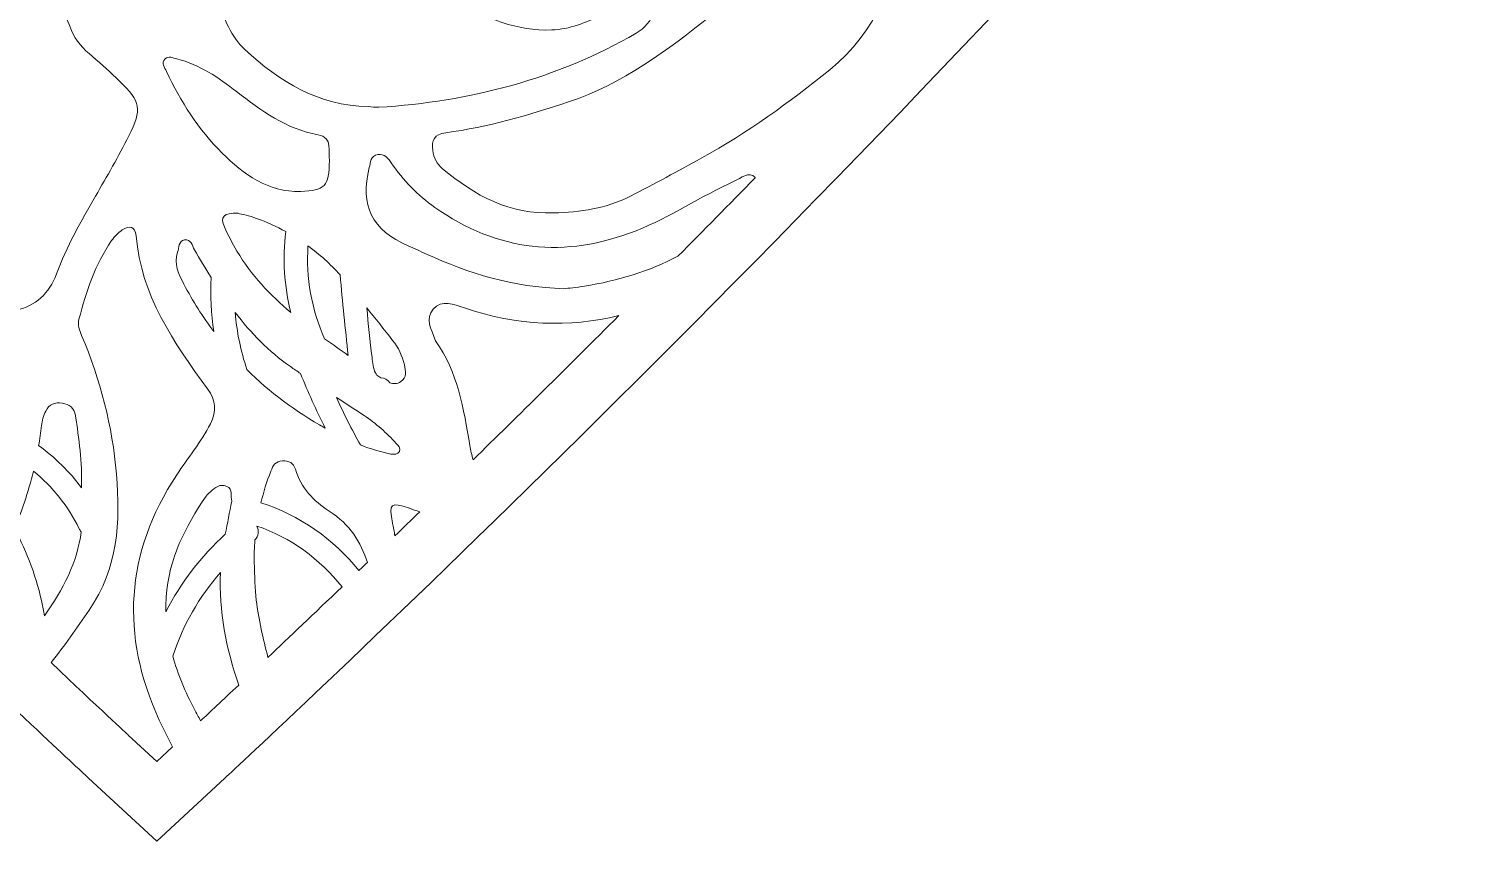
# Model space of a CAD drawing. Extents: x 16 to 8959, y -909 to -91.
# Drawn here: x 8464.4 to 8959.1, y -908.2 to -630.8 of the extents above; entities that cross this region are included whole.
import ezdxf

# ---------------------------------------------------------------- set-up
doc = ezdxf.new("R2010")
doc.units = 0
doc.header["$MEASUREMENT"] = 0
doc.layers.add('Layer 1', color=7, linetype='Continuous')

msp = doc.modelspace()

# ---------------------------------------------------------------- linework, layer by layer
at = {"layer": 'Layer 1', "lineweight": 0}
for points, knots in [([(8931.48, -226.33), (8913.85, -186.9), (8886.75, -153.49), (8853.11, -129.71), (8818.04, -104.91), (8777.53, -91.8), (8735.95, -91.8), (8688.05, -91.8), (8640.03, -109.39), (8597.06, -142.66), (8564.36, -167.98), (8534.49, -202.19), (8508, -244.61), (8481.52, -202.2), (8451.66, -168), (8418.95, -142.67), (8375.98, -109.4), (8327.95, -91.81), (8280.04, -91.8), (8238.47, -91.8), (8197.96, -104.91), (8162.9, -129.69), (8129.25, -153.47), (8102.15, -186.88), (8084.52, -226.31), (8063.14, -274.13), (8056.87, -327.84), (8066.41, -381.63), (8076.97, -441.15), (8105.77, -497.53), (8152, -549.22), (8195.97, -598.36), (8241.83, -646.84), (8284.96, -691.07), (8287.46, -693.95), (8290.06, -696.59), (8292.96, -699.25), (8397.22, -805.73), (8483.5, -885.58), (8484.74, -886.72), (8484.74, -886.72), (8508.01, -908.2), (8508.01, -908.2), (8508.01, -908.2), (8531.28, -886.71), (8531.28, -886.71), (8533.05, -885.08), (8710.13, -721.22), (8864.01, -549.22), (8910.24, -497.54), (8939.03, -441.16), (8949.59, -381.65), (8959.12, -327.86), (8952.86, -274.15), (8931.48, -226.33)], [0, 0, 0, 0, 1, 1, 1, 2, 2, 2, 3, 3, 3, 4, 4, 4, 5, 5, 5, 6, 6, 6, 7, 7, 7, 8, 8, 8, 9, 9, 9, 10, 10, 10, 11, 11, 11, 12, 12, 12, 13, 13, 13, 14, 14, 14, 15, 15, 15, 16, 16, 16, 17, 17, 17, 18, 18, 18, 18]), ([(8538.08, -637.87), (8533.39, -633.5), (8531.07, -627.13), (8528.53, -621.23), (8519.98, -601.32), (8518.18, -580.69), (8522.49, -559.51), (8522.77, -558.12), (8522.34, -555.92), (8524.48, -555.79), (8526.16, -555.69), (8526.36, -557.6), (8526.91, -558.82), (8537.43, -582.2), (8553.98, -598.77), (8579.13, -606.18), (8590.45, -609.51), (8601.03, -614.33), (8611.05, -621.09), (8620.29, -627.33), (8631.01, -631.53), (8642.89, -631.14), (8649.06, -630.93), (8654.34, -628.52), (8659.77, -626.25), (8664.74, -624.17), (8669.6, -621.81), (8675.06, -621.18), (8678.16, -620.82), (8678.87, -622.13), (8677.88, -624.81), (8676.69, -628.02), (8674.7, -630.53), (8671.69, -632.27), (8644.48, -647.97), (8614.95, -655.6), (8583.79, -657.56), (8582.59, -657.64), (8581.37, -657.42), (8580.15, -657.33), (8563.31, -656.96), (8549.89, -648.87), (8538.08, -637.87)], [0, 0, 0, 0, 1, 1, 1, 2, 2, 2, 3, 3, 3, 4, 4, 4, 5, 5, 5, 6, 6, 6, 7, 7, 7, 8, 8, 8, 9, 9, 9, 10, 10, 10, 11, 11, 11, 12, 12, 12, 13, 13, 13, 14, 14, 14, 14]), ([(8606.68, -666.24), (8621.04, -664.37), (8634.87, -660.27), (8648.59, -655.72), (8667.14, -649.58), (8682.37, -638.05), (8697.36, -626.12), (8708.13, -617.55), (8718.92, -609.1), (8732.02, -604.19), (8739.66, -601.33), (8745.69, -596.03), (8751.64, -590.65), (8752.8, -589.6), (8753.88, -588.42), (8755.18, -587.59), (8757.67, -586), (8760.32, -584.16), (8763.38, -585.99), (8766.6, -587.93), (8765.01, -590.92), (8764.52, -593.54), (8760.82, -613.33), (8753.73, -631.88), (8737.81, -644.74), (8724.09, -655.83), (8709.66, -666.3), (8694.08, -674.86), (8686, -679.29), (8677.93, -683.76), (8669.72, -687.92), (8661.5, -692.08), (8652.59, -693.47), (8643.48, -693.63), (8628.59, -694.24), (8616.55, -687.75), (8605.62, -678.55), (8603.7, -676.94), (8602.52, -674.84), (8602.22, -672.28), (8601.82, -668.84), (8602.68, -666.76), (8606.68, -666.24)], [0, 0, 0, 0, 1, 1, 1, 2, 2, 2, 3, 3, 3, 4, 4, 4, 5, 5, 5, 6, 6, 6, 7, 7, 7, 8, 8, 8, 9, 9, 9, 10, 10, 10, 11, 11, 11, 12, 12, 12, 13, 13, 13, 14, 14, 14, 14]), ([(8333.15, -711.56), (8352.35, -713.22), (8368.06, -704.11), (8383.06, -692.91), (8391.04, -686.96), (8398.05, -679.95), (8403.79, -671.76), (8404.92, -670.15), (8406.32, -668.92), (8408.08, -668.06), (8422.41, -661), (8431.61, -649.32), (8437.5, -634.85), (8441.11, -626), (8444.23, -616.94), (8447.57, -607.98), (8448.42, -605.7), (8449.14, -603.34), (8450.79, -601.47), (8453.91, -597.94), (8458.52, -598.06), (8460.84, -602.1), (8466.55, -612.02), (8474.97, -620.22), (8478.91, -631.3), (8480.16, -634.82), (8483.07, -637.65), (8486.04, -640.17), (8489.22, -642.86), (8492.32, -645.67), (8495.29, -648.59), (8502.57, -655.74), (8503.1, -658.12), (8498.47, -667.35), (8494.97, -674.34), (8491.03, -681.12), (8487.1, -687.89), (8482.11, -696.47), (8477.28, -705.13), (8473.77, -714.44), (8471.24, -721.14), (8466.81, -725.43), (8459.65, -726.96), (8435.09, -732.23), (8415.61, -745.27), (8400.87, -765.57), (8398.92, -768.25), (8396.73, -770.61), (8394.07, -772.17), (8375.3, -753.75), (8354.78, -733.38), (8333.15, -711.56)], [0, 0, 0, 0, 1, 1, 1, 2, 2, 2, 3, 3, 3, 4, 4, 4, 5, 5, 5, 6, 6, 6, 7, 7, 7, 8, 8, 8, 9, 9, 9, 10, 10, 10, 11, 11, 11, 12, 12, 12, 13, 13, 13, 14, 14, 14, 15, 15, 15, 16, 16, 16, 17, 17, 17, 17]), ([(8511.32, -645.31), (8510.7, -643.99), (8509.42, -642.45), (8510.89, -641.03), (8512.03, -639.94), (8513.53, -640.69), (8514.86, -641.02), (8522.66, -642.94), (8529.03, -647.44), (8535.28, -652.21), (8543.72, -658.63), (8552.11, -665.01), (8563.08, -666.92), (8568.4, -667.85), (8566.38, -672.96), (8566.95, -675.76), (8566.89, -684.59), (8565.38, -686.08), (8557.15, -686.3), (8545.92, -686.6), (8537.71, -680.5), (8530.31, -673.18), (8522.21, -665.17), (8516.18, -655.6), (8511.32, -645.31)], [0, 0, 0, 0, 1, 1, 1, 2, 2, 2, 3, 3, 3, 4, 4, 4, 5, 5, 5, 6, 6, 6, 7, 7, 7, 8, 8, 8, 8]), ([(8685.96, -708.44), (8676.21, -713.57), (8665.46, -716.81), (8654, -718.67), (8651.25, -719.12), (8648.48, -719.34), (8647.01, -719.52), (8629.62, -719.01), (8614.61, -714.29), (8600.08, -707.7), (8598.02, -706.77), (8595.98, -705.8), (8593.9, -704.91), (8581.49, -699.57), (8577.23, -691.13), (8580.58, -678.18), (8581.03, -676.45), (8580.99, -674.09), (8583.49, -673.74), (8585.68, -673.42), (8586.97, -674.89), (8588.09, -676.55), (8592.12, -682.52), (8597.1, -687.62), (8602.97, -691.76), (8624.42, -706.88), (8647.3, -709.31), (8671.71, -699.71), (8683.42, -695.1), (8693.78, -687.94), (8705.19, -682.81), (8707.41, -681.81), (8710.3, -679.22), (8712.27, -681.55), (8712.29, -681.58), (8712.31, -681.6), (8712.33, -681.63), (8703.4, -690.77), (8694.59, -699.72), (8685.96, -708.44)], [0, 0, 0, 0, 1, 1, 1, 2, 2, 2, 3, 3, 3, 4, 4, 4, 5, 5, 5, 6, 6, 6, 7, 7, 7, 8, 8, 8, 9, 9, 9, 10, 10, 10, 11, 11, 11, 12, 12, 12, 13, 13, 13, 13]), ([(8531.1, -698.42), (8529.5, -694.99), (8530.93, -693.52), (8535.75, -693.77), (8537.07, -694.12), (8539.64, -694.61), (8542.07, -695.49), (8545.58, -696.77), (8548.91, -698.29), (8552.07, -700.04), (8550.93, -709.22), (8551.53, -718.68), (8553.79, -727.68), (8546.7, -721.65), (8540.31, -714.91), (8535.4, -706.72), (8533.8, -704.05), (8532.41, -701.24), (8531.1, -698.42)], [0, 0, 0, 0, 1, 1, 1, 2, 2, 2, 3, 3, 3, 4, 4, 4, 5, 5, 5, 6, 6, 6, 6]), ([(8508.01, -880.98), (8508.01, -880.98), (8498.3, -872.02), (8498.3, -872.02), (8497.9, -871.65), (8488.3, -862.78), (8471.92, -847.26), (8476.49, -841.5), (8480.72, -835.47), (8484.91, -829.35), (8494.79, -814.92), (8495.62, -799.28), (8494.25, -782.88), (8492.87, -766.44), (8488.79, -750.69), (8482.35, -735.53), (8481.61, -733.77), (8480.95, -731.96), (8481.46, -729.96), (8483.88, -720.47), (8486.94, -711.24), (8492.58, -703.11), (8493.55, -701.71), (8494.82, -700.4), (8496.22, -699.44), (8498.6, -697.81), (8500.71, -698.1), (8500.98, -701.43), (8502.66, -721.86), (8513.79, -737.91), (8525.32, -753.7), (8528.3, -757.8), (8528.55, -761.3), (8526.31, -765.7), (8523.12, -771.95), (8518.64, -777.3), (8514.82, -783.11), (8497.21, -809.94), (8495.58, -837.9), (8508.85, -866.88), (8510.27, -869.99), (8511.8, -873.02), (8513.39, -876.01), (8513.39, -876.01), (8508.01, -880.98), (8508.01, -880.98)], [0, 0, 0, 0, 1, 1, 1, 2, 2, 2, 3, 3, 3, 4, 4, 4, 5, 5, 5, 6, 6, 6, 7, 7, 7, 8, 8, 8, 9, 9, 9, 10, 10, 10, 11, 11, 11, 12, 12, 12, 13, 13, 13, 14, 14, 14, 15, 15, 15, 15]), ([(8527.5, -734.2), (8523.73, -729.16), (8520.32, -723.77), (8517.29, -718), (8515.51, -714.63), (8513.78, -711.13), (8515.1, -707.08), (8515.61, -705.48), (8515.41, -703.22), (8517.5, -702.86), (8519.73, -702.47), (8520.09, -704.81), (8520.89, -706.21), (8522.73, -709.4), (8524.59, -712.55), (8526.53, -715.65), (8526.23, -721.83), (8526.57, -728.05), (8527.5, -734.2)], [0, 0, 0, 0, 1, 1, 1, 2, 2, 2, 3, 3, 3, 4, 4, 4, 5, 5, 5, 6, 6, 6, 6]), ([(8565.3, -736.6), (8560.87, -726.75), (8558.93, -715.69), (8559.64, -704.86), (8563.6, -707.77), (8567.25, -711.1), (8570.61, -714.83), (8571.42, -723.99), (8572.35, -733.18), (8573.37, -742.3), (8570.67, -740.42), (8567.97, -738.53), (8565.3, -736.6)], [0, 0, 0, 0, 1, 1, 1, 2, 2, 2, 3, 3, 3, 4, 4, 4, 4]), ([(8579.7, -726.01), (8582.66, -729.72), (8585.63, -733.43), (8588.55, -737.17), (8590.49, -739.65), (8591.9, -742.45), (8592.55, -745.57), (8592.98, -747.64), (8593.46, -749.85), (8591.34, -751.26), (8590.07, -752.1), (8588.78, -752.11), (8587.54, -751.7), (8586.87, -750.71), (8585.79, -750.02), (8584.51, -749.93), (8584.49, -749.93), (8584.47, -749.92), (8584.46, -749.92), (8584.03, -749.63), (8583.6, -749.33), (8583.17, -749.04), (8582.98, -748.8), (8582.79, -748.53), (8582.65, -748.24), (8581.93, -746.81), (8581.71, -744.88), (8581.5, -743.02), (8580.86, -737.37), (8580.26, -731.69), (8579.7, -726.01)], [0, 0, 0, 0, 1, 1, 1, 2, 2, 2, 3, 3, 3, 4, 4, 4, 5, 5, 5, 6, 6, 6, 7, 7, 7, 8, 8, 8, 9, 9, 9, 10, 10, 10, 10]), ([(8616.04, -777.96), (8615.56, -776.38), (8615.19, -774.76), (8614.92, -773.11), (8612.81, -760.56), (8610.74, -748.05), (8603.21, -737.29), (8603.11, -737.15), (8603.05, -736.98), (8603, -736.81), (8601.82, -733.41), (8599.49, -729.71), (8602.4, -726.52), (8605.43, -723.19), (8609.29, -724.79), (8613.06, -726.08), (8631.18, -732.24), (8648.77, -732.86), (8665.81, -728.7), (8648.19, -746.34), (8631.47, -762.86), (8616.04, -777.96)], [0, 0, 0, 0, 1, 1, 1, 2, 2, 2, 3, 3, 3, 4, 4, 4, 5, 5, 5, 6, 6, 6, 7, 7, 7, 7]), ([(8553.65, -746.14), (8554.8, -746.94), (8555.96, -747.72), (8557.12, -748.51), (8559.64, -754.81), (8562.43, -761.02), (8565.47, -767.11), (8555.49, -761.53), (8546.58, -754.9), (8538.77, -747.17), (8536.7, -740.84), (8535.34, -734.26), (8534.75, -727.63), (8540.1, -734.6), (8546.19, -740.94), (8553.65, -746.14)], [0, 0, 0, 0, 1, 1, 1, 2, 2, 2, 3, 3, 3, 4, 4, 4, 5, 5, 5, 5]), ([(8589.76, -772.4), (8590.44, -773.14), (8591.35, -773.94), (8590.86, -775.1), (8590.34, -776.35), (8589.12, -775.93), (8587.89, -776.02), (8584.37, -775.29), (8580.92, -774.22), (8577.55, -772.91), (8574.61, -767.6), (8571.87, -762.17), (8569.33, -756.64), (8572.49, -758.71), (8575.65, -760.76), (8578.8, -762.83), (8582.9, -765.52), (8586.47, -768.79), (8589.76, -772.4)], [0, 0, 0, 0, 1, 1, 1, 2, 2, 2, 3, 3, 3, 4, 4, 4, 5, 5, 5, 6, 6, 6, 6]), ([(8467.68, -773.14), (8468.05, -770.88), (8468.39, -768.61), (8468.63, -766.3), (8468.81, -764.6), (8469.35, -762.87), (8470.08, -761.32), (8471.18, -759), (8473.25, -758.22), (8475.75, -758.67), (8478.15, -759.1), (8479.85, -760.13), (8480.26, -762.91), (8481.42, -770.74), (8482.56, -778.57), (8482.31, -787.51), (8478.22, -782), (8473.25, -777.11), (8467.68, -773.14)], [0, 0, 0, 0, 1, 1, 1, 2, 2, 2, 3, 3, 3, 4, 4, 4, 5, 5, 5, 6, 6, 6, 6]), ([(8543.58, -792.65), (8544.46, -789.02), (8545.57, -785.4), (8546.96, -781.82), (8547.69, -779.94), (8548.6, -778.38), (8550.95, -778.32), (8553.14, -778.25), (8554.72, -779.07), (8555.36, -781.19), (8557.28, -787.53), (8561.53, -792.09), (8566.9, -795.51), (8573.98, -800.03), (8577.74, -806.14), (8579.91, -813.04), (8578.95, -813.97), (8577.99, -814.89), (8577.04, -815.8), (8568.41, -805.09), (8556.72, -796.84), (8543.58, -792.65)], [0, 0, 0, 0, 1, 1, 1, 2, 2, 2, 3, 3, 3, 4, 4, 4, 5, 5, 5, 6, 6, 6, 7, 7, 7, 7]), ([(8460.98, -804.53), (8460.53, -803.63), (8459.77, -802.98), (8458.9, -802.63), (8461.8, -795.94), (8464.17, -789.02), (8465.91, -781.85), (8472.45, -787.16), (8477.87, -793.95), (8481.5, -801.51), (8481.69, -801.9), (8481.94, -802.25), (8482.23, -802.54), (8480.85, -812.97), (8476.07, -822.38), (8469.64, -831.22), (8468.12, -821.96), (8465.2, -812.94), (8460.98, -804.53)], [0, 0, 0, 0, 1, 1, 1, 2, 2, 2, 3, 3, 3, 4, 4, 4, 5, 5, 5, 6, 6, 6, 6]), ([(8531.9, -787.04), (8534.17, -788.06), (8533.17, -790.37), (8533.59, -792.13), (8532.89, -795.91), (8532.11, -799.65), (8531.42, -803.4), (8523.11, -810.86), (8516.2, -819.91), (8511.14, -829.88), (8511.1, -828.2), (8511.13, -826.5), (8511.24, -824.77), (8512.06, -811.77), (8517.8, -800.83), (8524.86, -790.36), (8525.24, -789.8), (8525.81, -789.34), (8526.33, -788.88), (8527.92, -787.45), (8529.64, -786.03), (8531.9, -787.04)], [0, 0, 0, 0, 1, 1, 1, 2, 2, 2, 3, 3, 3, 4, 4, 4, 5, 5, 5, 6, 6, 6, 7, 7, 7, 7]), ([(8588.48, -799.59), (8587.22, -792.73), (8587.78, -792.31), (8594.27, -794.53), (8595.45, -794.93), (8596.63, -795.33), (8597.8, -795.73), (8594.93, -798.53), (8592.11, -801.26), (8589.35, -803.93), (8589.05, -802.49), (8588.75, -801.04), (8588.48, -799.59)], [0, 0, 0, 0, 1, 1, 1, 2, 2, 2, 3, 3, 3, 4, 4, 4, 4]), ([(8541.96, -825.91), (8541.44, -821.96), (8541.54, -817.94), (8541.3, -812.92), (8541.25, -810.42), (8541.32, -807.88), (8541.52, -805.32), (8542.76, -804.06), (8543.03, -802.15), (8542.18, -800.61), (8553.64, -804.49), (8563.79, -811.88), (8571.26, -821.36), (8561.73, -830.51), (8553.24, -838.59), (8545.99, -845.46), (8544.23, -839.08), (8542.83, -832.58), (8541.96, -825.91)], [0, 0, 0, 0, 1, 1, 1, 2, 2, 2, 3, 3, 3, 4, 4, 4, 5, 5, 5, 6, 6, 6, 6]), ([(8522.96, -867.14), (8522.26, -865.84), (8521.56, -864.54), (8520.87, -863.23), (8517.79, -857.33), (8515.21, -851.32), (8513.48, -845.08), (8516.89, -834.58), (8522.49, -824.77), (8529.77, -816.43), (8529.11, -829.64), (8531.75, -842.41), (8535.98, -854.92), (8530.44, -860.15), (8526.05, -864.26), (8522.96, -867.14)], [0, 0, 0, 0, 1, 1, 1, 2, 2, 2, 3, 3, 3, 4, 4, 4, 5, 5, 5, 5])]:
    msp.add_open_spline(points, degree=3, knots=knots, dxfattribs=at)

doc.saveas('drawing.dxf')
